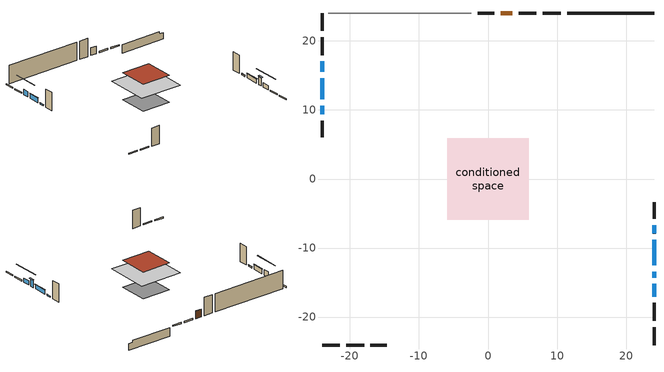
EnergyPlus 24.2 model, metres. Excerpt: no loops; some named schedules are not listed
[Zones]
conditioned space
 floor adiabatic (AdiabaticFloorConstruction): -5.92,-5.92 -5.92,5.92 5.92,5.92 5.92,-5.92 z2.88
 floor foundation (Slab1 construction): -3.97,-3.97 -3.97,3.97 3.97,3.97 3.97,-3.97 z-1.85
 wall outside (RimJoist1 construction): 10.53,24.05 7.95,24.05 / -24.05,-24.05 -21.47,-24.05 / -24.05,24.05 -24.05,21.47 / 24.05,-24.05 24.05,-21.47 z0.44:0.74
 wall outside (RimJoist2 construction): 7.02,24.05 4.44,24.05 / -20.54,-24.05 -17.96,-24.05 / -24.05,20.54 -24.05,17.96 / 24.05,-20.54 24.05,-17.96 z0.44:0.74
 wall outside (AdiabaticWallConstruction 1): 3.52,24.05 1.83,24.05 z0.44:2.47
 wall outside (AdiabaticWallConstruction): 24.05,-17.03 24.05,-15.2 z0.44:1.58; 24.05,-14.27 24.05,-13.41 z0.44:2.47; -24.05,17.03 -24.05,15.51 z0.44:1.91; 24.05,-12.48 24.05,-8.82 z0.44:1.56; -24.05,14.58 -24.05,11.53 z0.44:1.66; 24.05,-7.9 24.05,-6.67 / -24.05,10.6 -24.05,9.38 z0.44:0.74
 wall outside (Wall1 construction): 0.91,24.05 -1.47,24.05 / -17.03,-24.05 -14.65,-24.05 / -24.05,8.45 -24.05,6.07 / 24.05,-5.75 24.05,-3.37 z0.44:5.32
 wall foundation (FoundationWall1 construction): 11.46,24.05,-1.85 11.46,24.05,0.44 22.79,24.05,0.44 22.79,24.05,-0.13 24.05,24.05,-0.13 24.05,24.05,-1.85
 wall adiabatic (Wall3 construction): -2.4,24.05 -23.12,24.05 z0.44:5.32
 window (WindowConstruction): 24.05,-17.03 24.05,-15.2 z0.44:1.58
 window (WindowConstruction 1): 24.05,-14.27 24.05,-13.41 z0.44:2.47
 window (WindowConstruction 2): -24.05,17.03 -24.05,15.51 z0.44:1.91
 window (WindowConstruction 3): 24.05,-12.48 24.05,-8.82 z0.44:1.56
 window (WindowConstruction 4): -24.05,14.58 -24.05,11.53 z0.44:1.66
 window (WindowConstruction 5): 24.05,-7.9 24.05,-6.68 z0.44:0.74
 window (WindowConstruction 6): -24.05,10.6 -24.05,9.38 z0.44:0.74
 door (Door): 3.51,24.05 1.83,24.05 z0.44:2.47
 ceiling adiabatic (AdiabaticFloorConstruction): 5.92,-5.92 5.92,5.92 -5.92,5.92 -5.92,-5.92 z2.88
 roof outside (Roof1 construction): -4.01,4.01 -4.01,-4.01 4.01,-4.01 4.01,4.01 z5.32
shading: 24.05,-12.47 24.05,-19.76 24.2,-19.76 24.2,-12.47 z4.31; 24.05,-13.21 24.05,-14.47 24.46,-14.47 24.46,-13.21 z2.67; -24.05,12.78 -24.05,19.76 -24.14,19.76 -24.14,12.78 z4.64; 24.05,-8.73 24.05,-12.57 24.14,-12.57 24.14,-8.73 z1.65; -24.05,11.44 -24.05,14.67 -24.14,14.67 -24.14,11.44 z1.75; 24.05,-6.61 24.05,-7.96 24.2,-7.96 24.2,-6.61 z0.8; -24.05,9.32 -24.05,10.66 -24.2,10.66 -24.2,9.32 z0.8
[Building]
Building 1: Terrain=Suburbs
[Site:Location]
Winnipeg Intl AP_MB: Latitude {deg}=49.91; Longitude {deg}=-97.24; Time Zone {hr}=-6; Elevation {m}=239; Keep Site Location Information=Yes
[Site:GroundTemperature:Shallow]
-2.46526, -5.11642, -5.32873, -4.07063, 0.979979, 6.00706, 10.3653, 13.1261, 13.3606, 11.1152, 6.8681, 1.99523
[Site:WaterMainsTemperature]
Calculation Method=Schedule; Temperature Schedule=mains temperature schedule
[Material] Roughness=Rough; Thermal Absorptance=0.9
Name | Thickness {m} | Conductivity {W/m-K} | Density {kg/m3} | Specific Heat {J/kg-K} | Solar Absorptance | Visible Absorptance
asphalt or fiberglass shingles | 0.00635 | 0.162714 | 1121.4 | 1465.45 | 0.84 | 0.84
concrete 4.0 in. | 0.1016 | 1.803125 | 2242.8 | 837.4 | 0.7 | 0.7
concrete 8.0 in. | 0.2032 | 1.803125 | 2242.8 | 837.4 | 0.7 | 0.7
door material | 0.04445 | 0.0451087 | 512.64 | 1214.23 | 0.7 | 0.7
exterior vertical ins | 0.0457286 | 0.029427 | 32.04 | 1214.23 | 0.7 | 0.7
floor covering | 0.0127 | 0.0433444 | 54.468 | 1339.84 | 0.6 | 0.6
floor rigid ins; wall rigid ins | 0.512978 | 0.029427 | 32.04 | 1214.23 | 0.7 | 0.7
floor stud and cavity | 0.1397 | 1.75129 | 37.0049 | 1207.88 | 0.7 | 0.7
furniture material conditioned space 1 | 0.1524 | 0.115458 | 640.8 | 1214.23 | 0.6 | 0.6
gypsum board | 0.0127 | 0.160291 | 801 | 837.4 | 0.6 | 0.6
gypsum board 1 | 0.0127 | 0.160291 | 801 | 837.4 | 0.7 | 0.7
osb sheathing 0.5 in. | 0.0127 | 0.115458 | 512.64 | 1214.23 | 0.7 | 0.7
osb sheathing 0.5 in. 1 | 0.0127 | 0.115458 | 512.64 | 1214.23 | 0.4 | 0.4
osb sheathing 0.75 in. | 0.01905 | 0.115458 | 512.64 | 1214.23 | 0.7 | 0.7
osb sheathing 2.0 in. | 0.0508 | 0.115458 | 512.64 | 1214.23 | 0.7 | 0.7
rim joist stud and cavity | 0.0508 | 0.0453203 | 125.044 | 1163.47 | 0.6 | 0.6
rim joist stud and cavity 1 | 0.0508 | 0.0331008 | 125.044 | 1163.47 | 0.6 | 0.6
roof stud and cavity | 0.2032 | 0.172255 | 78.34581 | 1123.46 | 0.7 | 0.7
wall stud and cavity | 0.1397 | 0.120576 | 139.0536 | 1170.24 | 0.7 | 0.7
wall stud and cavity 1 | 0.1397 | 0.105708 | 139.0536 | 1170.24 | 0.7 | 0.7
wall stud and cavity 2 | 0.0889 | 0.380278 | 52.3479 | 1209.89 | 0.7 | 0.7
wall stud and cavity 3 | 0.0889 | 0.391764 | 83.0341 | 1211.67 | 0.7 | 0.7
wood siding | 0.0254 | 0.102417 | 544.68 | 1172.36 | 0.4 | 0.4
wood siding 1; wood siding 2; wood siding 3 | 0.0254 | 0.102417 | 544.68 | 1172.36 | 0.7 | 0.7
[WindowMaterial:SimpleGlazingSystem]
Name | U-Factor {W/m2-K} | Solar Heat Gain Coefficient
WindowMaterial | 2.9077 | 0.68
WindowMaterial 1 | 2.92303 | 0.67
WindowMaterial 2 | 2.90203 | 0.68
WindowMaterial 3 | 3.30005 | 0.68
WindowMaterial 4 | 2.91111 | 0.68
WindowMaterial 5 | 3.06839 | 0.53
[Construction]
AdiabaticFloorConstruction: floor stud and cavity, floor rigid ins, osb sheathing 0.75 in., floor covering
AdiabaticWallConstruction: wood siding 2, wall rigid ins, wall stud and cavity 2, gypsum board
AdiabaticWallConstruction 1: wood siding 3, wall rigid ins, wall stud and cavity 2, gypsum board
Door: door material
FoundationWall1 construction: concrete 8.0 in., gypsum board 1
furniture construction conditioned space 1: furniture material conditioned space 1
PartitionWallConstruction: gypsum board, wall stud and cavity 3, gypsum board
RimJoist1 construction: wood siding 1, osb sheathing 2.0 in., rim joist stud and cavity
RimJoist2 construction: wood siding 1, osb sheathing 2.0 in., rim joist stud and cavity 1
Roof1 construction: asphalt or fiberglass shingles, osb sheathing 0.75 in., roof stud and cavity, gypsum board
Slab1 construction: concrete 4.0 in.
Wall1 construction: wood siding, osb sheathing 0.5 in., wall stud and cavity, gypsum board
Wall3 construction: osb sheathing 0.5 in. 1, wall stud and cavity 1, gypsum board
WindowConstruction: WindowMaterial
WindowConstruction 1: WindowMaterial 1
WindowConstruction 2: WindowMaterial 2
WindowConstruction 3: WindowMaterial 3
WindowConstruction 4: WindowMaterial 4
WindowConstruction 5; WindowConstruction 6: WindowMaterial 5
[Zone]
conditioned space: Multiplier=1; Volume {m3}=508.3; Part of Total Floor Area=Yes
[Space]
conditioned space 1: Zone=conditioned space; Volume {m3}=508.3
[SurfaceProperty:ExposedFoundationPerimeter]
Slab1: Exposed Perimeter Calculation Method=TotalExposedPerimeter; Total Exposed Perimeter {m}=12.588
[InternalMass] Zone or ZoneList=conditioned space; Space or SpaceList=conditioned space 1
Name | Construction | Surface Area {m2}
furniture mass conditioned space 1 | furniture construction conditioned space 1 | 81.3199
partition wall mass | PartitionWallConstruction | 203.3
[Lights]
interior lighting: Zone or ZoneList or Space or SpaceList=conditioned space 1; Schedule=interior lighting schedule; Design Level Calculation Method=LightingLevel; Lighting Level {W}=343.2; Return Air Fraction=0; Fraction Radiant=0.6; Fraction Visible=0.2; Fraction Replaceable=1
[People]
occupants: Zone or ZoneList or Space or SpaceList=conditioned space 1; Number of People Schedule=occupants schedule; Number of People Calculation Method=People; Number of People=3; Fraction Radiant=0.314171; Sensible Heat Fraction=0.56303; Activity Level Schedule=occupants activity schedule; Carbon Dioxide Generation Rate {m3/s-W}=0; Enable ASHRAE 55 Comfort Warnings=No; Mean Radiant Temperature Calculation Type=EnclosureAveraged
[ElectricEquipment] Zone or ZoneList or Space or SpaceList=conditioned space 1; Design Level Calculation Method=EquipmentLevel
Name | Schedule | Design Level {W} | Fraction Latent | Fraction Radiant | Fraction Lost
clothes dryer | clothes dryer schedule | 140.772 | 0.015 | 0.081 | 0.85
clothes washer | clothes washer schedule | 32.1985 | 0.03 | 0.162 | 0.7
cooking range | cooking range schedule | 208.969 | 0.08 | 0.432 | 0.2
dishwasher | dishwasher schedule | 66.8632 | 0.3 | 0.18 | 0.4
fridge | fridge schedule | 72.9452 | 0 | 0.6 | 0
mech vent house fan | mech vent house fan schedule | 11.8 | 0 | 0 | 1
mech vent house fan cfis | mech vent house fan cfis schedule | 0 | 0 | 0 | 0
misc plug loads | misc plug loads schedule | 494.7 | 0.045 | 0.513 | 0.1
whole house fan | Always On Discrete | 0 | 0 | 0 | 1
[OtherEquipment] Zone or ZoneList or Space or SpaceList=conditioned space 1; Design Level Calculation Method=EquipmentLevel
Name | Fuel Type | Schedule | Design Level {W} | Fraction Latent | Fraction Radiant | Fraction Lost
clothes dryer 1 | Electricity | clothes dryer schedule | 0 | 0.015 | 0.081 | 0.85
cooking range 1 | Electricity | cooking range schedule | 0 | 0.08 | 0.432 | 0.2
general water use latent | None | general water use schedule | 59.3978 | 1 | 0 | 0
general water use sensible | None | general water use schedule | -58.539 | 0 | 0.6 | 0
mech vent house fan latent load | None | Always On Discrete | 0 | 1 | 0 | 0
mech vent house fan sensible load | None | Always On Discrete | 0 | 0 | 0 | 0
water heater energy adjustment1 | NaturalGas | Always On Discrete | 0.01 | 0 | 0 | 1
[ZoneInfiltration:DesignFlowRate] Zone or ZoneList or Space or SpaceList=conditioned space 1; Schedule=Always On Discrete; Design Flow Rate Calculation Method=Flow/Zone; Design Flow Rate {m3/s}=0
infil flow; natural vent flow; whole house fan flow
[AvailabilityManager:Scheduled]
central ac and furnace airloop Availability Manager: Schedule=Always On Discrete
[Foundation:Kiva]
Foundation Kiva 1: Initial Indoor Air Temperature {C}=21; Wall Height Above Grade {m}=0.439979; Wall Depth Below Slab {m}=0.2032; Custom Block Material Name 1=exterior vertical ins; Custom Block Depth 1 {m}=2.28999; Custom Block X Position 1 {m}=0.2159; Custom Block Z Position 1 {m}=0
[Foundation:Kiva:Settings]
Soil Conductivity {W/m-K}=0.849921; Soil Density {kg/m3}=1842.3; Soil Specific Heat {J/kg-K}=418.7; Ground Solar Absorptivity=0.9; Ground Thermal Absorptivity=0.9; Ground Surface Roughness {m}=0.03; Far-Field Width {m}=40; Deep-Ground Boundary Condition=ZeroFlux; Deep-Ground Depth {m}=40; Minimum Cell Dimension {m}=0.2; Maximum Cell Growth Coefficient=3; Simulation Timestep=Timestep
[Exterior:Lights]
exterior lighting: Schedule=exterior lighting schedule; Design Level {W}=75.6
[EnergyManagementSystem:GlobalVariable]
central_ac_and_furnace_airloop_Fan_RTF
infil_program_Qfan
infil_program_Qinf
natural_vent_program_Qnv
natural_vent_program_Qwhf
[EnergyManagementSystem:Sensor]
Name | Output:Variable or Output:Meter Index Key | Output:Variable or Output:Meter
airflow_gain | infil flow | Infiltration Sensible Heat Gain Energy
airflow_gain_1 | natural vent flow | Infiltration Sensible Heat Gain Energy
airflow_gain_2 | whole house fan flow | Infiltration Sensible Heat Gain Energy
airflow_loss | infil flow | Infiltration Sensible Heat Loss Energy
airflow_loss_1 | natural vent flow | Infiltration Sensible Heat Loss Energy
airflow_loss_2 | whole house fan flow | Infiltration Sensible Heat Loss Energy
clg_load_cond |  | Cooling:EnergyTransfer:Zone:CONDITIONED SPACE
clg_sp_s; clg_sp_s_1 | cooling setpoint | Schedule Value
clothes_dryer_exhaust_0_sch_s | clothes dryer exhaust 0 schedule | Schedule Value
cool_season | cooling season schedule | Schedule Value
htg_load_cond |  | Heating:EnergyTransfer:Zone:CONDITIONED SPACE
htg_sp_s; htg_sp_s_1 | heating setpoint | Schedule Value
ig_ee_conv | clothes dryer | Electric Equipment Convective Heating Energy
ig_ee_conv_2 | cooking range | Electric Equipment Convective Heating Energy
ig_ee_conv_4 | fridge | Electric Equipment Convective Heating Energy
ig_ee_conv_5 | misc plug loads | Electric Equipment Convective Heating Energy
ig_ee_conv_6 | whole house fan | Electric Equipment Convective Heating Energy
ig_ee_rad | clothes dryer | Electric Equipment Radiant Heating Energy
ig_ee_rad_2 | cooking range | Electric Equipment Radiant Heating Energy
ig_ee_rad_4 | fridge | Electric Equipment Radiant Heating Energy
ig_ee_rad_5 | misc plug loads | Electric Equipment Radiant Heating Energy
ig_ee_rad_6 | whole house fan | Electric Equipment Radiant Heating Energy
ig_lgt_conv | interior lighting | Lights Convective Heating Energy
ig_lgt_rad | interior lighting | Lights Radiant Heating Energy
ig_lgt_vis | interior lighting | Lights Visible Radiation Heating Energy
ig_oe_conv | clothes dryer 1 | Other Equipment Convective Heating Energy
ig_oe_conv_1 | cooking range 1 | Other Equipment Convective Heating Energy
ig_oe_conv_2 | general water use latent | Other Equipment Convective Heating Energy
ig_oe_conv_3 | general water use sensible | Other Equipment Convective Heating Energy
ig_oe_conv_4 | water heater energy adjustment1 | Other Equipment Convective Heating Energy
ig_oe_rad | clothes dryer 1 | Other Equipment Radiant Heating Energy
ig_oe_rad_1 | cooking range 1 | Other Equipment Radiant Heating Energy
ig_oe_rad_2 | general water use latent | Other Equipment Radiant Heating Energy
ig_oe_rad_3 | general water use sensible | Other Equipment Radiant Heating Energy
ig_oe_rad_4 | water heater energy adjustment1 | Other Equipment Radiant Heating Energy
ig_ppl_conv | occupants | People Convective Heating Energy
ig_ppl_rad | occupants | People Radiant Heating Energy
im_conv | furniture mass conditioned space 1 | Surface Inside Face Convection Heat Gain Energy
im_conv_1 | partition wall mass | Surface Inside Face Convection Heat Gain Energy
im_ig | furniture mass conditioned space 1 | Surface Inside Face Internal Gains Radiation Heat Gain Energy
im_ig_1 | partition wall mass | Surface Inside Face Internal Gains Radiation Heat Gain Energy
im_lgt | furniture mass conditioned space 1 | Surface Inside Face Lights Radiation Heat Gain Energy
im_lgt_1 | partition wall mass | Surface Inside Face Lights Radiation Heat Gain Energy
im_sol | furniture mass conditioned space 1 | Surface Inside Face Solar Radiation Heat Gain Energy
im_sol_1 | partition wall mass | Surface Inside Face Solar Radiation Heat Gain Energy
im_surf | furniture mass conditioned space 1 | Surface Inside Face Net Surface Thermal Radiation Heat Gain Energy
im_surf_1 | partition wall mass | Surface Inside Face Net Surface Thermal Radiation Heat Gain Energy
mv_conv | mech vent house fan | Electric Equipment Convective Heating Energy
mv_conv_1 | mech vent house fan cfis | Electric Equipment Convective Heating Energy
mv_conv_2 | mech vent house fan latent load | Other Equipment Convective Heating Energy
mv_conv_3 | mech vent house fan sensible load | Other Equipment Convective Heating Energy
mv_rad | mech vent house fan | Electric Equipment Radiant Heating Energy
mv_rad_1 | mech vent house fan cfis | Electric Equipment Radiant Heating Energy
mv_rad_2 | mech vent house fan latent load | Other Equipment Radiant Heating Energy
mv_rad_3 | mech vent house fan sensible load | Other Equipment Radiant Heating Energy
natural_vent_s | natural vent schedule | Schedule Value
out_pb_s |  | Site Outdoor Air Barometric Pressure
out_wt_s |  | Site Outdoor Air Humidity Ratio
site_vw_s |  | Site Wind Speed
ss_back_out | Window1 | Surface Window Shortwave from Zone Back Out Window Heat Transfer Rate
ss_back_out_1 | Window2 | Surface Window Shortwave from Zone Back Out Window Heat Transfer Rate
ss_back_out_2 | Window3 | Surface Window Shortwave from Zone Back Out Window Heat Transfer Rate
ss_back_out_3 | Window4 | Surface Window Shortwave from Zone Back Out Window Heat Transfer Rate
ss_back_out_4 | Window6 | Surface Window Shortwave from Zone Back Out Window Heat Transfer Rate
ss_back_out_5 | Window8 | Surface Window Shortwave from Zone Back Out Window Heat Transfer Rate
ss_back_out_6 | Window9 | Surface Window Shortwave from Zone Back Out Window Heat Transfer Rate
ss_conv | Door1 | Surface Inside Face Convection Heat Gain Energy
ss_conv_1 | Window1 | Surface Inside Face Convection Heat Gain Energy
ss_conv_2 | Window2 | Surface Inside Face Convection Heat Gain Energy
ss_conv_3 | Window3 | Surface Inside Face Convection Heat Gain Energy
ss_conv_4 | Window4 | Surface Inside Face Convection Heat Gain Energy
ss_conv_5 | Window6 | Surface Inside Face Convection Heat Gain Energy
ss_conv_6 | Window8 | Surface Inside Face Convection Heat Gain Energy
ss_conv_7 | Window9 | Surface Inside Face Convection Heat Gain Energy
ss_ig | Door1 | Surface Inside Face Internal Gains Radiation Heat Gain Energy
ss_ig_1 | Window1 | Surface Inside Face Internal Gains Radiation Heat Gain Energy
ss_ig_2 | Window2 | Surface Inside Face Internal Gains Radiation Heat Gain Energy
ss_ig_3 | Window3 | Surface Inside Face Internal Gains Radiation Heat Gain Energy
ss_ig_4 | Window4 | Surface Inside Face Internal Gains Radiation Heat Gain Energy
ss_ig_5 | Window6 | Surface Inside Face Internal Gains Radiation Heat Gain Energy
ss_ig_6 | Window8 | Surface Inside Face Internal Gains Radiation Heat Gain Energy
ss_ig_7 | Window9 | Surface Inside Face Internal Gains Radiation Heat Gain Energy
ss_lgt | Door1 | Surface Inside Face Lights Radiation Heat Gain Energy
ss_sol | Door1 | Surface Inside Face Solar Radiation Heat Gain Energy
ss_surf | Door1 | Surface Inside Face Net Surface Thermal Radiation Heat Gain Energy
ss_surf_1 | Window1 | Surface Inside Face Net Surface Thermal Radiation Heat Gain Energy
ss_surf_2 | Window2 | Surface Inside Face Net Surface Thermal Radiation Heat Gain Energy
ss_surf_3 | Window3 | Surface Inside Face Net Surface Thermal Radiation Heat Gain Energy
ss_surf_4 | Window4 | Surface Inside Face Net Surface Thermal Radiation Heat Gain Energy
ss_surf_5 | Window6 | Surface Inside Face Net Surface Thermal Radiation Heat Gain Energy
ss_surf_6 | Window8 | Surface Inside Face Net Surface Thermal Radiation Heat Gain Energy
ss_surf_7 | Window9 | Surface Inside Face Net Surface Thermal Radiation Heat Gain Energy
ss_trans_in | Window1 | Surface Window Transmitted Solar Radiation Rate
ss_trans_in_1 | Window2 | Surface Window Transmitted Solar Radiation Rate
ss_trans_in_2 | Window3 | Surface Window Transmitted Solar Radiation Rate
ss_trans_in_3 | Window4 | Surface Window Transmitted Solar Radiation Rate
ss_trans_in_4 | Window6 | Surface Window Transmitted Solar Radiation Rate
ss_trans_in_5 | Window8 | Surface Window Transmitted Solar Radiation Rate
ss_trans_in_6 | Window9 | Surface Window Transmitted Solar Radiation Rate
ss_trans_out | Window1 | Surface Inside Face Initial Transmitted Diffuse Transmitted Out Window Solar Radiation Rate
ss_trans_out_1 | Window2 | Surface Inside Face Initial Transmitted Diffuse Transmitted Out Window Solar Radiation Rate
ss_trans_out_2 | Window3 | Surface Inside Face Initial Transmitted Diffuse Transmitted Out Window Solar Radiation Rate
ss_trans_out_3 | Window4 | Surface Inside Face Initial Transmitted Diffuse Transmitted Out Window Solar Radiation Rate
ss_trans_out_4 | Window6 | Surface Inside Face Initial Transmitted Diffuse Transmitted Out Window Solar Radiation Rate
ss_trans_out_5 | Window8 | Surface Inside Face Initial Transmitted Diffuse Transmitted Out Window Solar Radiation Rate
ss_trans_out_6 | Window9 | Surface Inside Face Initial Transmitted Diffuse Transmitted Out Window Solar Radiation Rate
s_conv | FoundationWall1 | Surface Inside Face Convection Heat Gain Energy
s_conv_1 | inferred conditioned ceiling | Surface Inside Face Convection Heat Gain Energy
s_conv_10 | RimJoist2:90 | Surface Inside Face Convection Heat Gain Energy
s_conv_11 | Roof1 | Surface Inside Face Convection Heat Gain Energy
s_conv_12 | Slab1 | Surface Inside Face Convection Heat Gain Energy
s_conv_13 | Wall1:0 | Surface Inside Face Convection Heat Gain Energy
s_conv_14 | Wall1:180 | Surface Inside Face Convection Heat Gain Energy
s_conv_15 | Wall1:270 | Surface Inside Face Convection Heat Gain Energy
s_conv_16 | Wall1:90 | Surface Inside Face Convection Heat Gain Energy
s_conv_17 | Wall3 | Surface Inside Face Convection Heat Gain Energy
s_conv_2 | inferred conditioned floor | Surface Inside Face Convection Heat Gain Energy
s_conv_3 | RimJoist1:0 | Surface Inside Face Convection Heat Gain Energy
s_conv_4 | RimJoist1:180 | Surface Inside Face Convection Heat Gain Energy
s_conv_5 | RimJoist1:270 | Surface Inside Face Convection Heat Gain Energy
s_conv_6 | RimJoist1:90 | Surface Inside Face Convection Heat Gain Energy
s_conv_7 | RimJoist2:0 | Surface Inside Face Convection Heat Gain Energy
s_conv_8 | RimJoist2:180 | Surface Inside Face Convection Heat Gain Energy
s_conv_9 | RimJoist2:270 | Surface Inside Face Convection Heat Gain Energy
s_ig | FoundationWall1 | Surface Inside Face Internal Gains Radiation Heat Gain Energy
s_ig_1 | inferred conditioned ceiling | Surface Inside Face Internal Gains Radiation Heat Gain Energy
s_ig_10 | RimJoist2:90 | Surface Inside Face Internal Gains Radiation Heat Gain Energy
s_ig_11 | Roof1 | Surface Inside Face Internal Gains Radiation Heat Gain Energy
s_ig_12 | Slab1 | Surface Inside Face Internal Gains Radiation Heat Gain Energy
s_ig_13 | Wall1:0 | Surface Inside Face Internal Gains Radiation Heat Gain Energy
s_ig_14 | Wall1:180 | Surface Inside Face Internal Gains Radiation Heat Gain Energy
s_ig_15 | Wall1:270 | Surface Inside Face Internal Gains Radiation Heat Gain Energy
s_ig_16 | Wall1:90 | Surface Inside Face Internal Gains Radiation Heat Gain Energy
s_ig_17 | Wall3 | Surface Inside Face Internal Gains Radiation Heat Gain Energy
s_ig_2 | inferred conditioned floor | Surface Inside Face Internal Gains Radiation Heat Gain Energy
s_ig_3 | RimJoist1:0 | Surface Inside Face Internal Gains Radiation Heat Gain Energy
s_ig_4 | RimJoist1:180 | Surface Inside Face Internal Gains Radiation Heat Gain Energy
s_ig_5 | RimJoist1:270 | Surface Inside Face Internal Gains Radiation Heat Gain Energy
s_ig_6 | RimJoist1:90 | Surface Inside Face Internal Gains Radiation Heat Gain Energy
s_ig_7 | RimJoist2:0 | Surface Inside Face Internal Gains Radiation Heat Gain Energy
s_ig_8 | RimJoist2:180 | Surface Inside Face Internal Gains Radiation Heat Gain Energy
s_ig_9 | RimJoist2:270 | Surface Inside Face Internal Gains Radiation Heat Gain Energy
s_lgt | FoundationWall1 | Surface Inside Face Lights Radiation Heat Gain Energy
s_lgt_1 | inferred conditioned ceiling | Surface Inside Face Lights Radiation Heat Gain Energy
s_lgt_10 | RimJoist2:90 | Surface Inside Face Lights Radiation Heat Gain Energy
s_lgt_11 | Roof1 | Surface Inside Face Lights Radiation Heat Gain Energy
s_lgt_12 | Slab1 | Surface Inside Face Lights Radiation Heat Gain Energy
s_lgt_13 | Wall1:0 | Surface Inside Face Lights Radiation Heat Gain Energy
s_lgt_14 | Wall1:180 | Surface Inside Face Lights Radiation Heat Gain Energy
s_lgt_15 | Wall1:270 | Surface Inside Face Lights Radiation Heat Gain Energy
s_lgt_16 | Wall1:90 | Surface Inside Face Lights Radiation Heat Gain Energy
s_lgt_17 | Wall3 | Surface Inside Face Lights Radiation Heat Gain Energy
s_lgt_2 | inferred conditioned floor | Surface Inside Face Lights Radiation Heat Gain Energy
s_lgt_3 | RimJoist1:0 | Surface Inside Face Lights Radiation Heat Gain Energy
s_lgt_4 | RimJoist1:180 | Surface Inside Face Lights Radiation Heat Gain Energy
s_lgt_5 | RimJoist1:270 | Surface Inside Face Lights Radiation Heat Gain Energy
s_lgt_6 | RimJoist1:90 | Surface Inside Face Lights Radiation Heat Gain Energy
s_lgt_7 | RimJoist2:0 | Surface Inside Face Lights Radiation Heat Gain Energy
s_lgt_8 | RimJoist2:180 | Surface Inside Face Lights Radiation Heat Gain Energy
s_lgt_9 | RimJoist2:270 | Surface Inside Face Lights Radiation Heat Gain Energy
s_sol | FoundationWall1 | Surface Inside Face Solar Radiation Heat Gain Energy
s_sol_1 | inferred conditioned ceiling | Surface Inside Face Solar Radiation Heat Gain Energy
s_sol_10 | RimJoist2:90 | Surface Inside Face Solar Radiation Heat Gain Energy
s_sol_11 | Roof1 | Surface Inside Face Solar Radiation Heat Gain Energy
s_sol_12 | Slab1 | Surface Inside Face Solar Radiation Heat Gain Energy
s_sol_13 | Wall1:0 | Surface Inside Face Solar Radiation Heat Gain Energy
s_sol_14 | Wall1:180 | Surface Inside Face Solar Radiation Heat Gain Energy
s_sol_15 | Wall1:270 | Surface Inside Face Solar Radiation Heat Gain Energy
s_sol_16 | Wall1:90 | Surface Inside Face Solar Radiation Heat Gain Energy
s_sol_17 | Wall3 | Surface Inside Face Solar Radiation Heat Gain Energy
s_sol_2 | inferred conditioned floor | Surface Inside Face Solar Radiation Heat Gain Energy
s_sol_3 | RimJoist1:0 | Surface Inside Face Solar Radiation Heat Gain Energy
s_sol_4 | RimJoist1:180 | Surface Inside Face Solar Radiation Heat Gain Energy
s_sol_5 | RimJoist1:270 | Surface Inside Face Solar Radiation Heat Gain Energy
s_sol_6 | RimJoist1:90 | Surface Inside Face Solar Radiation Heat Gain Energy
s_sol_7 | RimJoist2:0 | Surface Inside Face Solar Radiation Heat Gain Energy
s_sol_8 | RimJoist2:180 | Surface Inside Face Solar Radiation Heat Gain Energy
s_sol_9 | RimJoist2:270 | Surface Inside Face Solar Radiation Heat Gain Energy
s_surf | FoundationWall1 | Surface Inside Face Net Surface Thermal Radiation Heat Gain Energy
s_surf_1 | inferred conditioned ceiling | Surface Inside Face Net Surface Thermal Radiation Heat Gain Energy
s_surf_10 | RimJoist2:90 | Surface Inside Face Net Surface Thermal Radiation Heat Gain Energy
s_surf_11 | Roof1 | Surface Inside Face Net Surface Thermal Radiation Heat Gain Energy
s_surf_12 | Slab1 | Surface Inside Face Net Surface Thermal Radiation Heat Gain Energy
s_surf_13 | Wall1:0 | Surface Inside Face Net Surface Thermal Radiation Heat Gain Energy
s_surf_14 | Wall1:180 | Surface Inside Face Net Surface Thermal Radiation Heat Gain Energy
s_surf_15 | Wall1:270 | Surface Inside Face Net Surface Thermal Radiation Heat Gain Energy
s_surf_16 | Wall1:90 | Surface Inside Face Net Surface Thermal Radiation Heat Gain Energy
s_surf_17 | Wall3 | Surface Inside Face Net Surface Thermal Radiation Heat Gain Energy
s_surf_2 | inferred conditioned floor | Surface Inside Face Net Surface Thermal Radiation Heat Gain Energy
s_surf_3 | RimJoist1:0 | Surface Inside Face Net Surface Thermal Radiation Heat Gain Energy
s_surf_4 | RimJoist1:180 | Surface Inside Face Net Surface Thermal Radiation Heat Gain Energy
s_surf_5 | RimJoist1:270 | Surface Inside Face Net Surface Thermal Radiation Heat Gain Energy
s_surf_6 | RimJoist1:90 | Surface Inside Face Net Surface Thermal Radiation Heat Gain Energy
